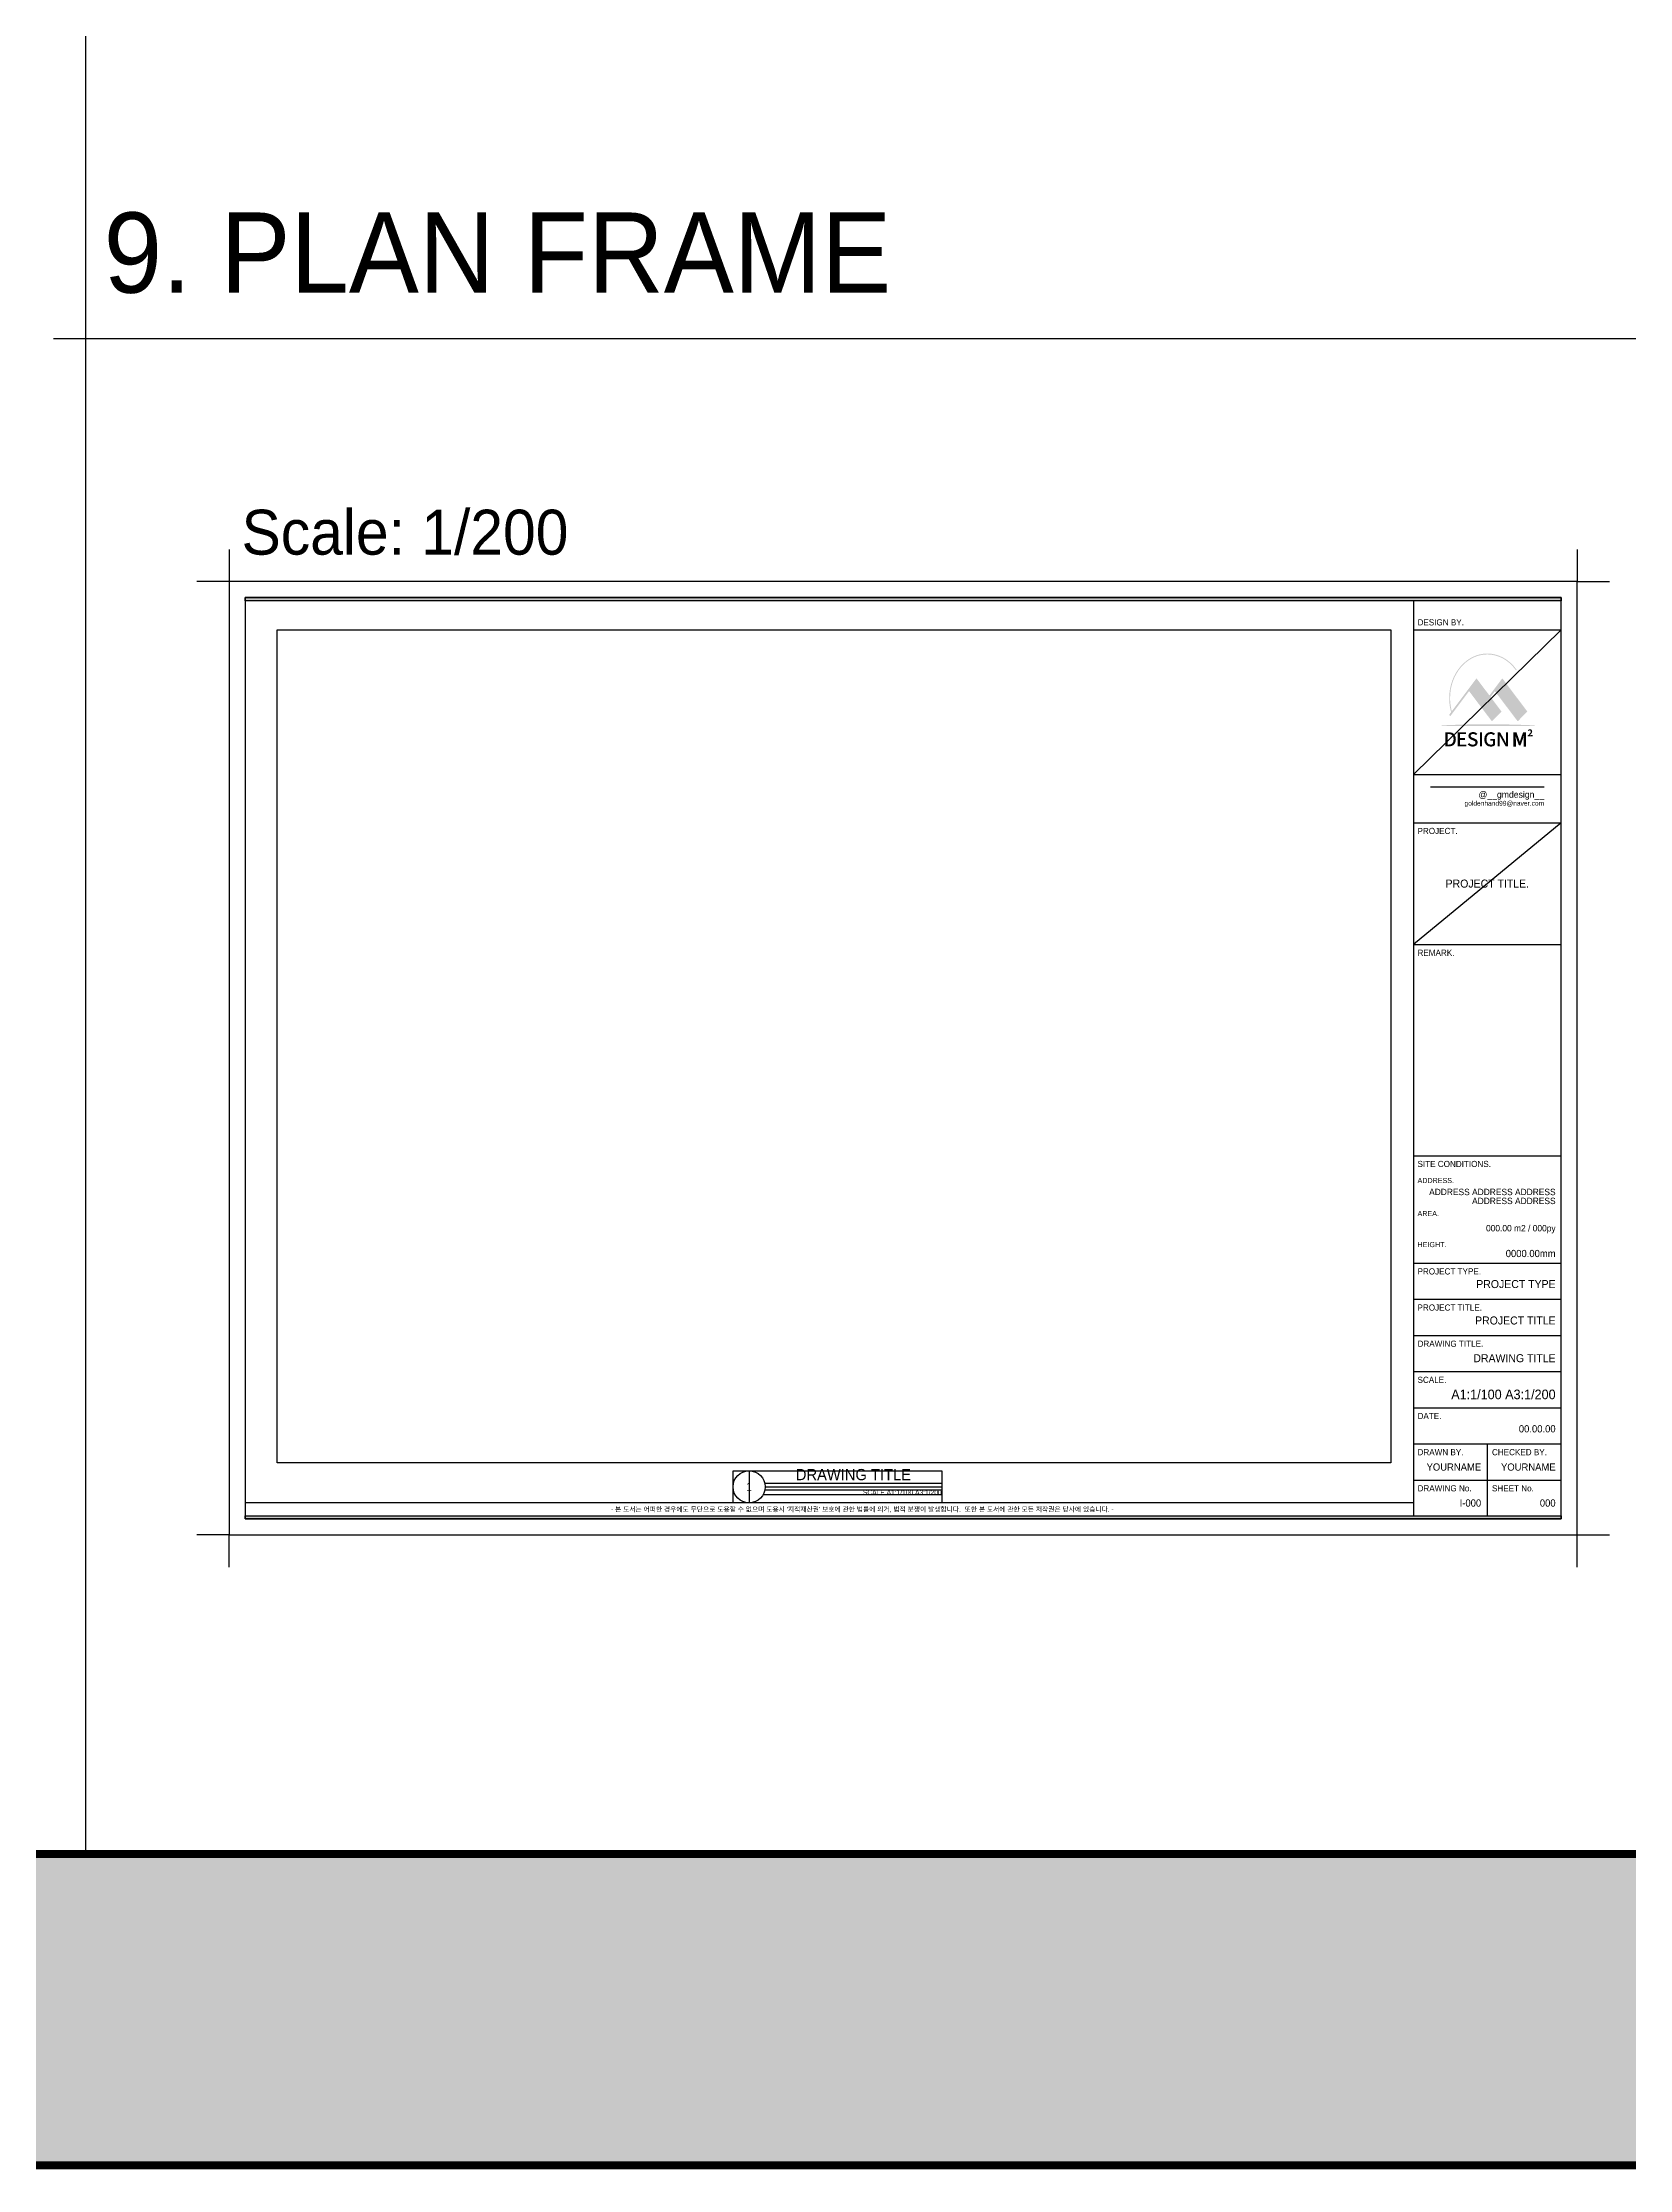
# Model space of a CAD drawing. Header units: millimetres. Extents: x -551172 to 227904, y -3435 to 261611.
# Drawn here: x -368006 to -269137, y -3435 to 129088 of the extents above; entities that cross this region are included whole.
import ezdxf
from ezdxf.enums import TextEntityAlignment as Align

# ---------------------------------------------------------------- set-up
doc = ezdxf.new("R2010")
doc.units = ezdxf.units.MM
doc.header["$LTSCALE"] = 100
doc.layers.get('DEFPOINTS').update_dxf_attribs({"color": 248})
for name, color, linetype in [('0 @ 1', 7, 'Continuous'), ('DWG', 7, 'Continuous'), ('F-WALL1', 2, 'Continuous'), ('FORM(YOURNAME)-1', 1, 'Continuous'), ('FORM(YOURNAME)-11', 1, 'Continuous'), ('FORM(YOURNAME)-11 @ 1', 1, 'Continuous'), ('FORM(YOURNAME)-1BAR-3', 1, 'Continuous')]:
    doc.layers.add(name, color=color, linetype=linetype)
doc.styles.add('YOURNAME', font='HYWULM.TTF')

# ---------------------------------------------------------------- blocks, each defined once
blk = doc.blocks.new('FLOORPLAN SYM_2')
at = {"layer": 'DEFPOINTS', "color": 158, "ltscale": 20}
for p, q in [((84712, -40034), (84712, -41034)), ((90712, -40784), (85145, -40784)), ((90712, -40434), (85201, -40434)), ((90712, -40634), (85201, -40634))]:
    blk.add_line(p, q, dxfattribs=at)
blk.add_lwpolyline([(84212, -40034), (90712, -40034), (90712, -41034), (84212, -41034)], close=True, dxfattribs=at)
at = {"layer": 'FORM(YOURNAME)-1BAR-3', "color": 1}
blk.add_line((85212, -40534), (90712, -40534), dxfattribs=at)
blk.add_circle((84712, -40534), 500, dxfattribs=at)
at = {"layer": 'FORM(YOURNAME)-1BAR-3', "color": 3, "style": 'YOURNAME'}
blk.add_attdef('FLOORPLAN', text='', height=350, dxfattribs=at).set_placement((87957, -40434), align=Align.BOTTOM_CENTER)
blk.add_attdef('SHEET_NO', text='', height=200, dxfattribs=at).set_placement((84712, -40534), align=Align.MIDDLE_CENTER)
blk.add_attdef('SCALENAME', text='', height=150, dxfattribs=at).set_placement((90712, -40634), align=Align.TOP_RIGHT)
blk = doc.blocks.new('FORM-PLAN')
at = {"layer": 'DWG'}
h = blk.add_hatch(color=8, dxfattribs=at)
h.dxf.hatch_style = 2
edge = h.paths.add_edge_path()
edge.add_spline(control_points=[(3579, 47796), (3579, 47796), (3636, 47751), (3636, 47751), (3640, 47748), (3645, 47747), (3650, 47748), (3655, 47748), (3659, 47751), (3662, 47755), (3662, 47755), (4814, 49289), (4814, 49289), (4814, 49289), (6222, 47428), (6222, 47428), (6226, 47424), (6231, 47421), (6236, 47421), (6237, 47421), (6237, 47421), (6238, 47421), (6243, 47421), (6247, 47423), (6251, 47426), (6251, 47426), (6827, 48004), (6827, 48004), (6833, 48011), (6834, 48021), (6828, 48029), (6828, 48029), (6151, 48928), (6151, 48928), (6151, 48928), (6422, 49289), (6422, 49289), (6422, 49289), (7830, 47428), (7830, 47428), (7834, 47424), (7839, 47421), (7844, 47421), (7845, 47421), (7845, 47421), (7845, 47421), (7850, 47421), (7855, 47423), (7859, 47426), (7859, 47426), (8434, 48004), (8434, 48004), (8441, 48011), (8442, 48021), (8436, 48029), (8436, 48029), (6900, 50067), (6900, 50067), (6896, 50072), (6891, 50075), (6885, 50075), (6885, 50075), (6885, 50075), (6885, 50075), (6879, 50075), (6873, 50072), (6870, 50067), (6870, 50067), (6082, 49019), (6082, 49019), (6082, 49019), (5292, 50067), (5292, 50067), (5288, 50072), (5283, 50075), (5277, 50075), (5277, 50075), (5277, 50075), (5277, 50075), (5271, 50075), (5265, 50072), (5262, 50067), (5262, 50067), (3739, 48040), (3739, 48040), (3668, 48304), (3631, 48579), (3631, 48859), (3631, 50358), (4671, 51577), (5948, 51577), (6639, 51577), (7288, 51219), (7730, 50595), (7733, 50591), (7739, 50590), (7744, 50593), (7744, 50593), (7775, 50614), (7775, 50614), (7777, 50615), (7778, 50617), (7779, 50620), (7779, 50622), (7779, 50624), (7777, 50626), (7324, 51265), (6658, 51632), (5948, 51632), (4639, 51632), (3575, 50388), (3575, 48859), (3575, 48559), (3616, 48264), (3696, 47982), (3696, 47982), (3576, 47822), (3576, 47822), (3570, 47814), (3571, 47802), (3579, 47796)], knot_values=[0, 0, 0, 0, 1, 1, 1, 2, 2, 2, 3, 3, 3, 4, 4, 4, 5, 5, 5, 6, 6, 6, 7, 7, 7, 8, 8, 8, 9, 9, 9, 10, 10, 10, 11, 11, 11, 12, 12, 12, 13, 13, 13, 14, 14, 14, 15, 15, 15, 16, 16, 16, 17, 17, 17, 18, 18, 18, 19, 19, 19, 20, 20, 20, 21, 21, 21, 22, 22, 22, 23, 23, 23, 24, 24, 24, 25, 25, 25, 26, 26, 26, 27, 27, 27, 28, 28, 28, 29, 29, 29, 30, 30, 30, 31, 31, 31, 32, 32, 32, 33, 33, 33, 34, 34, 34, 35, 35, 35, 36, 36, 36, 37, 37, 37, 38, 38, 38, 39, 39, 39, 40, 40, 40, 40], degree=3, periodic=0)
h = blk.add_hatch(color=8, dxfattribs=at)
h.dxf.hatch_style = 2
edge = h.paths.add_edge_path()
edge.add_spline(control_points=[(6006, 47229), (4542, 47229), (3109, 47156), (3109, 47156), (3109, 47156), (3109, 47118), (3109, 47118), (3109, 47118), (8903, 47118), (8903, 47118), (8903, 47118), (8903, 47156), (8903, 47156), (8903, 47156), (7470, 47229), (6006, 47229)], knot_values=[0, 0, 0, 0, 1, 1, 1, 2, 2, 2, 3, 3, 3, 4, 4, 4, 5, 5, 5, 5], degree=3, periodic=0)
h = blk.add_hatch(color=8, dxfattribs=at)
h.dxf.hatch_style = 2
edge = h.paths.add_edge_path()
edge.add_spline(control_points=[(3345, 46728), (3345, 46728), (3571, 46728), (3571, 46728), (3838, 46728), (3990, 46578), (3990, 46291), (3990, 46006), (3838, 45848), (3578, 45848), (3578, 45848), (3345, 45848), (3345, 45848), (3345, 45848), (3345, 46728), (3345, 46728)], knot_values=[0, 0, 0, 0, 1, 1, 1, 2, 2, 2, 3, 3, 3, 4, 4, 4, 5, 5, 5, 5], degree=3, periodic=0)
edge = h.paths.add_edge_path()
edge.add_spline(control_points=[(3561, 45962), (3748, 45962), (3849, 46073), (3849, 46291), (3849, 46511), (3748, 46615), (3561, 46615), (3561, 46615), (3482, 46615), (3482, 46615), (3482, 46615), (3482, 45962), (3482, 45962), (3482, 45962), (3561, 45962), (3561, 45962)], knot_values=[0, 0, 0, 0, 1, 1, 1, 2, 2, 2, 3, 3, 3, 4, 4, 4, 5, 5, 5, 5], degree=3, periodic=0)
h = blk.add_hatch(color=8, dxfattribs=at)
h.dxf.hatch_style = 2
h.paths.add_polyline_path([(4107, 46728), (4621, 46728), (4621, 46611), (4244, 46611), (4244, 46366), (4564, 46366), (4564, 46249), (4244, 46249), (4244, 45965), (4634, 45965), (4634, 45848), (4107, 45848)])
h = blk.add_hatch(color=8, dxfattribs=at)
h.dxf.hatch_style = 2
edge = h.paths.add_edge_path()
edge.add_spline(control_points=[(4733, 45962), (4733, 45962), (4814, 46057), (4814, 46057), (4876, 45994), (4961, 45953), (5045, 45953), (5151, 45953), (5210, 46003), (5210, 46077), (5210, 46157), (5151, 46182), (5070, 46218), (5070, 46218), (4950, 46271), (4950, 46271), (4866, 46307), (4772, 46374), (4772, 46501), (4772, 46640), (4893, 46744), (5058, 46744), (5160, 46744), (5256, 46701), (5322, 46633), (5322, 46633), (5250, 46544), (5250, 46544), (5196, 46593), (5135, 46623), (5058, 46623), (4970, 46623), (4912, 46580), (4912, 46511), (4912, 46434), (4982, 46406), (5053, 46377), (5053, 46377), (5172, 46326), (5172, 46326), (5275, 46282), (5349, 46217), (5349, 46088), (5349, 45947), (5233, 45833), (5043, 45833), (4924, 45833), (4813, 45880), (4733, 45962)], knot_values=[0, 0, 0, 0, 1, 1, 1, 2, 2, 2, 3, 3, 3, 4, 4, 4, 5, 5, 5, 6, 6, 6, 7, 7, 7, 8, 8, 8, 9, 9, 9, 10, 10, 10, 11, 11, 11, 12, 12, 12, 13, 13, 13, 14, 14, 14, 15, 15, 15, 16, 16, 16, 16], degree=3, periodic=0)
h = blk.add_hatch(color=8, dxfattribs=at)
h.dxf.hatch_style = 2
h.paths.add_polyline_path([(5485, 46728), (5622, 46728), (5622, 45848), (5485, 45848)])
h = blk.add_hatch(color=8, dxfattribs=at)
h.dxf.hatch_style = 2
edge = h.paths.add_edge_path()
edge.add_spline(control_points=[(5757, 46285), (5757, 46572), (5932, 46744), (6163, 46744), (6286, 46744), (6368, 46689), (6422, 46633), (6422, 46633), (6348, 46544), (6348, 46544), (6304, 46588), (6251, 46623), (6167, 46623), (6005, 46623), (5898, 46497), (5898, 46290), (5898, 46081), (5994, 45953), (6173, 45953), (6226, 45953), (6280, 45969), (6310, 45996), (6310, 45996), (6310, 46203), (6310, 46203), (6310, 46203), (6138, 46203), (6138, 46203), (6138, 46203), (6138, 46316), (6138, 46316), (6138, 46316), (6435, 46316), (6435, 46316), (6435, 46316), (6435, 45935), (6435, 45935), (6377, 45877), (6278, 45833), (6159, 45833), (5927, 45833), (5757, 45997), (5757, 46285)], knot_values=[0, 0, 0, 0, 1, 1, 1, 2, 2, 2, 3, 3, 3, 4, 4, 4, 5, 5, 5, 6, 6, 6, 7, 7, 7, 8, 8, 8, 9, 9, 9, 10, 10, 10, 11, 11, 11, 12, 12, 12, 13, 13, 13, 14, 14, 14, 14], degree=3, periodic=0)
h = blk.add_hatch(color=8, dxfattribs=at)
h.dxf.hatch_style = 2
edge = h.paths.add_edge_path()
edge.add_spline(control_points=[(6600, 46728), (6600, 46728), (6741, 46728), (6741, 46728), (6741, 46728), (7029, 46211), (7029, 46211), (7029, 46211), (7120, 46025), (7120, 46025), (7120, 46025), (7126, 46025), (7126, 46025), (7119, 46116), (7108, 46222), (7108, 46317), (7108, 46317), (7108, 46728), (7108, 46728), (7108, 46728), (7238, 46728), (7238, 46728), (7238, 46728), (7238, 45848), (7238, 45848), (7238, 45848), (7098, 45848), (7098, 45848), (7098, 45848), (6809, 46366), (6809, 46366), (6809, 46366), (6718, 46550), (6718, 46550), (6718, 46550), (6712, 46550), (6712, 46550), (6719, 46460), (6730, 46358), (6730, 46262), (6730, 46262), (6730, 45848), (6730, 45848), (6730, 45848), (6600, 45848), (6600, 45848), (6600, 45848), (6600, 46728), (6600, 46728)], knot_values=[0, 0, 0, 0, 1, 1, 1, 2, 2, 2, 3, 3, 3, 4, 4, 4, 5, 5, 5, 6, 6, 6, 7, 7, 7, 8, 8, 8, 9, 9, 9, 10, 10, 10, 11, 11, 11, 12, 12, 12, 13, 13, 13, 14, 14, 14, 15, 15, 15, 16, 16, 16, 16], degree=3, periodic=0)
h = blk.add_hatch(color=8, dxfattribs=at)
h.dxf.hatch_style = 2
edge = h.paths.add_edge_path()
edge.add_spline(control_points=[(7574, 46717), (7574, 46717), (7768, 46717), (7768, 46717), (7768, 46717), (7917, 46303), (7917, 46303), (7936, 46248), (7952, 46190), (7970, 46134), (7970, 46134), (7976, 46134), (7976, 46134), (7995, 46190), (8010, 46248), (8029, 46303), (8029, 46303), (8174, 46717), (8174, 46717), (8174, 46717), (8368, 46717), (8368, 46717), (8368, 46717), (8368, 45833), (8368, 45833), (8368, 45833), (8209, 45833), (8209, 45833), (8209, 45833), (8209, 46202), (8209, 46202), (8209, 46285), (8222, 46408), (8231, 46492), (8231, 46492), (8225, 46492), (8225, 46492), (8225, 46492), (8154, 46284), (8154, 46284), (8154, 46284), (8019, 45913), (8019, 45913), (8019, 45913), (7919, 45913), (7919, 45913), (7919, 45913), (7783, 46284), (7783, 46284), (7783, 46284), (7713, 46492), (7713, 46492), (7713, 46492), (7709, 46492), (7709, 46492), (7717, 46408), (7731, 46285), (7731, 46202), (7731, 46202), (7731, 45833), (7731, 45833), (7731, 45833), (7574, 45833), (7574, 45833), (7574, 45833), (7574, 46717), (7574, 46717)], knot_values=[0, 0, 0, 0, 1, 1, 1, 2, 2, 2, 3, 3, 3, 4, 4, 4, 5, 5, 5, 6, 6, 6, 7, 7, 7, 8, 8, 8, 9, 9, 9, 10, 10, 10, 11, 11, 11, 12, 12, 12, 13, 13, 13, 14, 14, 14, 15, 15, 15, 16, 16, 16, 17, 17, 17, 18, 18, 18, 19, 19, 19, 20, 20, 20, 21, 21, 21, 22, 22, 22, 22], degree=3, periodic=0)
h = blk.add_hatch(color=8, dxfattribs=at)
h.dxf.hatch_style = 2
edge = h.paths.add_edge_path()
edge.add_spline(control_points=[(8472, 46524), (8587, 46635), (8662, 46710), (8662, 46774), (8662, 46818), (8638, 46845), (8596, 46845), (8564, 46845), (8538, 46823), (8515, 46798), (8515, 46798), (8468, 46846), (8468, 46846), (8508, 46890), (8547, 46914), (8607, 46914), (8691, 46914), (8746, 46861), (8746, 46779), (8746, 46704), (8677, 46626), (8598, 46543), (8620, 46545), (8650, 46548), (8670, 46548), (8670, 46548), (8767, 46548), (8767, 46548), (8767, 46548), (8767, 46473), (8767, 46473), (8767, 46473), (8472, 46473), (8472, 46473), (8472, 46473), (8472, 46524), (8472, 46524)], knot_values=[0, 0, 0, 0, 1, 1, 1, 2, 2, 2, 3, 3, 3, 4, 4, 4, 5, 5, 5, 6, 6, 6, 7, 7, 7, 8, 8, 8, 9, 9, 9, 10, 10, 10, 11, 11, 11, 12, 12, 12, 12], degree=3, periodic=0)
at = {"layer": 'FORM(YOURNAME)-11'}
h = blk.add_hatch(color=256, dxfattribs=at)
h.dxf.hatch_style = 1
h.paths.add_polyline_path([(-71444, 55115), (10556, 55115), (10556, 54915), (-71444, 54915)])
h.paths.add_polyline_path([(-71444, -2085), (10556, -2085), (10556, -2285), (-71444, -2285)])
at = {"layer": 'DEFPOINTS', "color": 158}
for p, q in [((1346, 54915), (1346, -2085)), ((10556, 53115), (1346, 44093)), ((1346, 53115), (10556, 53115)), ((1346, 44093), (10556, 44093)), ((10556, 41093), (1346, 33504)), ((1346, -1285), (-71444, -1285))]:
    blk.add_line(p, q, dxfattribs=at)
at = {"layer": 'DEFPOINTS', "color": 1}
for points in [[(-72444, 58115), (-72444, 56115), (-74444, 56115)], [(11556, 58115), (11556, 56115), (13556, 56115)], [(-72444, -5285), (-72444, -3285), (-74444, -3285)], [(11556, -5285), (11556, -3285), (13556, -3285)]]:
    blk.add_lwpolyline(points, dxfattribs=at)
at = {"layer": 'DEFPOINTS', "color": 158}
for points in [[(-71444, -2285), (10556, -2285), (10556, 55115), (-71444, 55115)], [(-69444, 53115), (-64, 53115), (-64, 1215), (-69444, 1215)]]:
    blk.add_lwpolyline(points, close=True, dxfattribs=at)
at = {"layer": 'FORM(YOURNAME)-11', "color": 251}
blk.add_line((2415, 43323), (9487, 43323), dxfattribs=at)
at = {"layer": 'FORM(YOURNAME)-11', "color": 14}
for p, q in [((1346, 41093), (10556, 41093)), ((1346, 33504), (10556, 33504)), ((1346, 20344), (10556, 20344)), ((1346, 13651), (10556, 13651)), ((1346, 11398), (10556, 11398)), ((1346, 9146), (10556, 9146)), ((1346, 6893), (10556, 6893)), ((1346, 4641), (10556, 4641)), ((1346, 2388), (10556, 2388)), ((5951, 2388), (5951, -2085)), ((1346, 136), (10556, 136))]:
    blk.add_line(p, q, dxfattribs=at)
at = {"layer": 'FORM(YOURNAME)-11', "color": 250}
blk.add_lwpolyline([(-72444, -3285), (11556, -3285), (11556, 56115), (-72444, 56115)], close=True, dxfattribs=at)
at = {"layer": 'FORM(YOURNAME)-11'}
for points in [[(-71444, 55115), (10556, 55115), (10556, 54915), (-71444, 54915)], [(-71444, -2085), (10556, -2085), (10556, -2285), (-71444, -2285)]]:
    blk.add_lwpolyline(points, close=True, dxfattribs=at)
at = {"layer": 'FORM(YOURNAME)-11', "color": 14, "style": 'YOURNAME'}
for s, height, p in [('DESIGN BY.', 386.1, (1603, 53577)), ('PROJECT.', 386.1, (1603, 40579)), ('REMARK.', 386.1, (1603, 32989)), ('SITE CONDITIONS.', 386.14, (1603, 19829)), ('PROJECT TYPE.', 386.14, (1603, 13136)), ('PROJECT TITLE.', 386.14, (1603, 10883)), ('DRAWING TITLE.', 386.14, (1603, 8631)), ('SCALE.', 386.1, (1603, 6378)), ('DATE.', 386.1, (1603, 4126)), ('DRAWN BY.', 386.1, (1603, 1873)), ('CHECKED BY.', 386.14, (6240, 1873)), ('DRAWING No.', 386.14, (1603, -379)), ('SHEET No.', 386.1, (6240, -379))]:
    blk.add_text(s, height=height, dxfattribs=at).set_placement(p, align=Align.MIDDLE_LEFT)
for s, height, width, p in [('goldenhand99@naver.com', 300, 0.995, (9487, 42154)), ('@__gmdesign__', 400, 1.03, (9487, 42649))]:
    blk.add_text(s, height=height, dxfattribs=dict(at, width=width)).set_placement(p, align=Align.RIGHT)
at = {"layer": 'FORM(YOURNAME)-11', "color": 251, "style": 'YOURNAME'}
for s, p in [('ADDRESS.', (1603, 18799)), ('AREA.', (1603, 16740)), ('HEIGHT.', (1603, 14809))]:
    blk.add_text(s, height=321.8, dxfattribs=at).set_placement(p, align=Align.MIDDLE_LEFT)
at = {"layer": 'FORM(YOURNAME)-11', "color": 1, "style": 'YOURNAME'}
blk.add_text("- 본 도서는 어떠한 경우에도 무단으로 도용할 수 없으며 도용시 '지적재산권' 보호에 관한 법률에 의거, 법적 분쟁이 발생합니다.  또한 본 도서에 관한 모든 저작권은 당사에 있습니다. -", height=300, dxfattribs=at).set_placement((-32990, -1685), align=Align.MIDDLE_CENTER)
at = {"layer": 'FORM(YOURNAME)-11', "color": 3, "style": 'YOURNAME'}
for tag, height, p in [('2', 450, (9905, 17544)), ('1', 450, (9905, 18188)), ('3', 450, (9905, 16257)), ('4', 450, (9905, 14326)), ('5', 515, (9905, 12009)), ('6', 515, (9905, 9757)), ('7', 515, (9905, 7504)), ('8', 515, (9905, 5252)), ('9', 515, (9905, 2999)), ('10', 515, (5655, 811)), ('11', 515, (9905, 747)), ('12', 515, (5655, -1441)), ('13', 515, (9905, -1441))]:
    blk.add_attdef(tag, text='', height=height, dxfattribs=at).set_placement(p, align=Align.MIDDLE_RIGHT)
blk = doc.blocks.new('*U595')
at = {"layer": 'FORM(YOURNAME)-1'}
ref = blk.add_blockref('FORM-PLAN', (-283943, 39385), dxfattribs=at)
ref.add_attrib('4', '0000.00mm', dxfattribs={"layer": 'FORM(YOURNAME)-11 @ 1', "color": 3, "height": 450, "style": 'YOURNAME'}).set_placement((-273738, 53636), align=Align.MIDDLE_RIGHT)
ref.add_attrib('3', '000.00 m2 / 000py', dxfattribs={"layer": 'FORM(YOURNAME)-11 @ 1', "color": 3, "height": 400, "style": 'YOURNAME'}).set_placement((-273738, 55211), align=Align.MIDDLE_RIGHT)
ref.add_attrib('2', 'ADDRESS ADDRESS', dxfattribs={"layer": 'FORM(YOURNAME)-11 @ 1', "color": 3, "height": 400, "style": 'YOURNAME'}).set_placement((-273738, 56913), align=Align.MIDDLE_RIGHT)
ref.add_attrib('1', 'ADDRESS ADDRESS ADDRESS', dxfattribs={"layer": 'FORM(YOURNAME)-11 @ 1', "color": 3, "height": 400, "style": 'YOURNAME'}).set_placement((-273738, 57471), align=Align.MIDDLE_RIGHT)
ref.add_attrib('5', 'PROJECT TYPE', dxfattribs={"layer": 'FORM(YOURNAME)-11 @ 1', "color": 3, "height": 500, "style": 'YOURNAME'}).set_placement((-273738, 51732), align=Align.MIDDLE_RIGHT)
ref.add_attrib('6', 'PROJECT TITLE', dxfattribs={"layer": 'FORM(YOURNAME)-11 @ 1', "color": 3, "height": 500, "style": 'YOURNAME'}).set_placement((-273738, 49463), align=Align.MIDDLE_RIGHT)
ref.add_attrib('7', 'DRAWING TITLE', dxfattribs={"layer": 'FORM(YOURNAME)-11 @ 1', "color": 3, "height": 500, "style": 'YOURNAME'}).set_placement((-273738, 47111), align=Align.MIDDLE_RIGHT)
ref.add_attrib('8', 'A1:1/100 A3:1/200', dxfattribs={"layer": 'FORM(YOURNAME)-11 @ 1', "color": 3, "height": 600, "style": 'YOURNAME'}).set_placement((-273738, 44856), align=Align.MIDDLE_RIGHT)
ref.add_attrib('9', '00.00.00', dxfattribs={"layer": 'FORM(YOURNAME)-11 @ 1', "color": 3, "height": 450, "style": 'YOURNAME'}).set_placement((-273738, 42713), align=Align.MIDDLE_RIGHT)
ref.add_attrib('10', 'YOURNAME', dxfattribs={"layer": 'FORM(YOURNAME)-11 @ 1', "color": 3, "height": 450, "style": 'YOURNAME'}).set_placement((-278375, 40332), align=Align.MIDDLE_RIGHT)
ref.add_attrib('13', '000', dxfattribs={"layer": 'FORM(YOURNAME)-11 @ 1', "color": 3, "height": 450, "style": 'YOURNAME'}).set_placement((-273738, 38090), align=Align.MIDDLE_RIGHT)
ref.add_attrib('12', 'I-000', dxfattribs={"layer": 'FORM(YOURNAME)-11 @ 1', "color": 3, "height": 450, "style": 'YOURNAME'}).set_placement((-278375, 38090), align=Align.MIDDLE_RIGHT)
ref.add_attrib('11', 'YOURNAME', dxfattribs={"layer": 'FORM(YOURNAME)-11 @ 1', "color": 3, "height": 450, "style": 'YOURNAME'}).set_placement((-273738, 40332), align=Align.MIDDLE_RIGHT)
blk = doc.blocks.new('A-X')
h = blk.add_hatch(color=250)
h.dxf.hatch_style = 1
h.paths.add_polyline_path([(-1215354, 285577), (-675461, 285577), (-675461, 261577), (-1215354, 261577)])
h.paths.add_polyline_path([(-1215354, 21030), (-675461, 21030), (-675461, 40445), (-1215354, 40445)])
at = {"color": 1, "const_width": 500}
blk.add_lwpolyline([(-1215354, 285577), (-675461, 285577), (-675461, 21030), (-1215354, 21030)], close=True, dxfattribs=at)
blk.add_lwpolyline([(-1215354, 40445), (-675461, 40445)], dxfattribs=at)

msp = doc.modelspace()

# ---------------------------------------------------------------- linework, layer by layer
at = {"layer": 'DEFPOINTS', "color": 156}
for p, q in [((-365327.9, 215514.9), (-365327.9, 16229.4)), ((-367327.9, 110648.4), (-11030, 110648.4))]:
    msp.add_line(p, q, dxfattribs=at)

# ---------------------------------------------------------------- block references
msp.add_blockref('A-X', (664431.4, -24215.6))
at = {"layer": 'F-WALL1'}
msp.add_blockref('*U595', (0, 0), dxfattribs=at)
at = {"layer": 'FORM(YOURNAME)-1BAR-3'}
ref = msp.add_blockref('FLOORPLAN SYM_2', (-493410, 120167.9), dxfattribs=dict(at, xscale=2, yscale=2, zscale=2))
ref.add_attrib('SCALENAME', 'SCALE A1:1/100 A3:1/200', dxfattribs={"color": 3, "height": 300, "style": 'YOURNAME'}).set_placement((-311986.8, 38900.3), align=Align.TOP_RIGHT)
ref.add_attrib('DWG_NO', '1', dxfattribs={"color": 3, "height": 500, "style": 'YOURNAME'}).set_placement((-323986.8, 39100.3), align=Align.MIDDLE_CENTER)
ref.add_attrib('FLOORPLAN', 'DRAWING TITLE', dxfattribs={"color": 3, "height": 700, "style": 'YOURNAME'}).set_placement((-317486.8, 39300.3), align=Align.BOTTOM_CENTER)

# ---------------------------------------------------------------- texts
at = {"layer": '0 @ 1', "style": 'YOURNAME'}
msp.add_text('9. PLAN FRAME', height=5000, dxfattribs=at).set_placement((-364193.8, 113499.9))
at = {"layer": '0 @ 1', "color": 3, "style": 'YOURNAME'}
msp.add_text('Scale: 1/200', height=2800, dxfattribs=at).set_placement((-355607, 98579.6), align=Align.MIDDLE_LEFT)
at = {"layer": '0 @ 1', "color": 251, "style": 'YOURNAME'}
msp.add_text('PROJECT TITLE.', height=500, dxfattribs=at).set_placement((-277991.8, 76683.9), align=Align.MIDDLE_CENTER)

doc.saveas('drawing.dxf')
